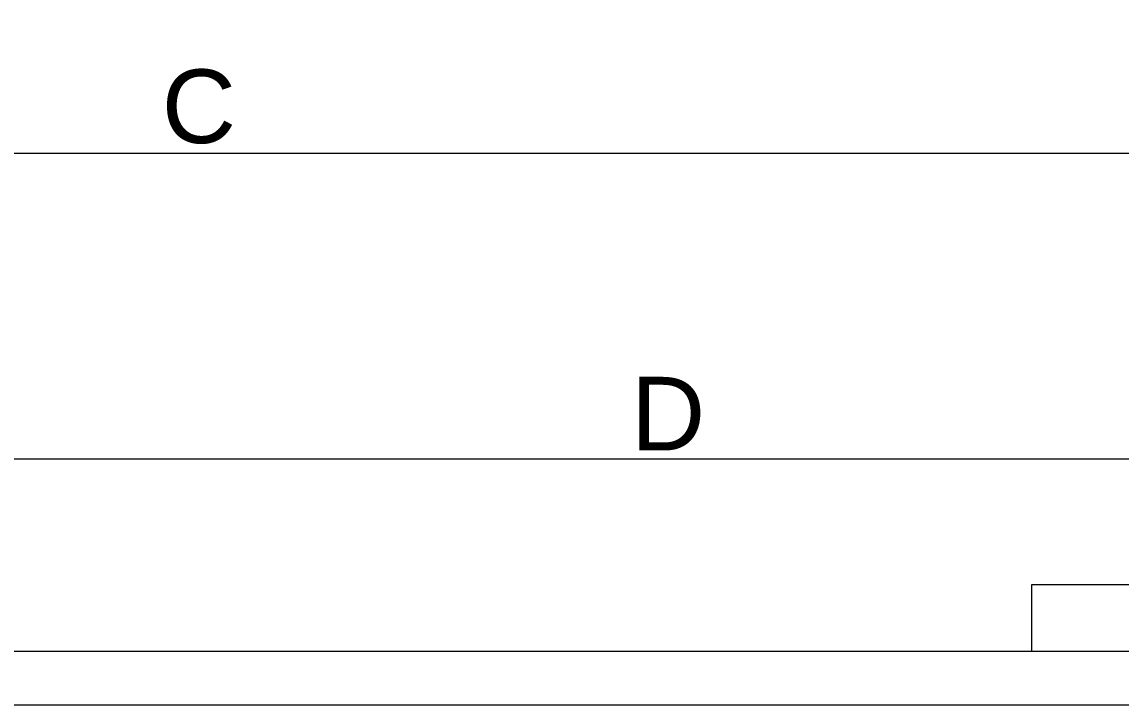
# Model space of a CAD drawing. Header units: millimetres. Extents: x 0 to 559189, y 1 to 426050.
# Drawn here: x 257424 to 319985, y 218419 to 257316 of the extents above; entities that cross this region are included whole.
import ezdxf

# ---------------------------------------------------------------- set-up
doc = ezdxf.new("R2010")
doc.units = ezdxf.units.MM
doc.header["$LTSCALE"] = 25.4
doc.layers.get('Defpoints').update_dxf_attribs({"lineweight": 5})
doc.styles.add('Roman', font='arial.ttf')
doc.styles.get("Standard").update_dxf_attribs({"font": 'arial.ttf'})
doc.dimstyles.new('ISO-25', dxfattribs={"dimscale": 30, "dimtxt": 38.1, "dimasz": 38.1, "dimexe": 50.8, "dimexo": 50.8, "dimgap": 15.875, "dimtad": 1, "dimtih": 1, "dimtoh": 1, "dimdec": 1, "dimlfac": 0.03937, "dimdsep": 46, "dimtxsty": 'Standard', "dimcen": 63.5, "dimclrd": 7, "dimclre": 7, "dimclrt": 7, "dimadec": 0, "dimazin": 0, "dimtfac": 1, "dimtdec": 1, "dimtmove": 0, "dimatfit": 3, "dimfxl": 25.4, "dimlwd": 5, "dimlwe": 5, "dimarcsym": 0})

# ---------------------------------------------------------------- blocks, each defined once
blk = doc.blocks.new('*D16')
at = {"color": 7, "linetype": 'Continuous', "lineweight": 5, "transparency": 16777216}
for p, q in [((213432, 276284), (213432, 248319)), ((334844, 266435), (334844, 248319)), ((214575, 249843), (333701, 249843))]:
    blk.add_line(p, q, dxfattribs=at)
at = {"color": 7, "transparency": 16777216}
for points in [[(214575, 250033), (214575, 249652), (213432, 249843)], [(333701, 250033), (333701, 249652), (334844, 249843)]]:
    blk.add_solid(points, dxfattribs=at)
at = {"layer": 'Defpoints', "color": 0, "transparency": 16777216}
for p in [(213432, 277808), (334844, 267959), (334844, 249843)]:
    blk.add_point(p, dxfattribs=at)
at = {"color": 7, "lineweight": 5, "transparency": 16777216, "insert": (267494, 252486), "char_height": 4191, "attachment_point": 5, "style": 'Roman'}
blk.add_mtext('C', dxfattribs=at)
blk = doc.blocks.new('*D19')
at = {"color": 7, "linetype": 'Continuous', "lineweight": 5, "transparency": 16777216}
for p, q in [((253564, 222991), (253564, 233967)), ((334844, 222991), (334844, 233967)), ((254707, 232443), (333701, 232443))]:
    blk.add_line(p, q, dxfattribs=at)
at = {"color": 7, "transparency": 16777216}
for points in [[(254707, 232633), (254707, 232252), (253564, 232443)], [(333701, 232633), (333701, 232252), (334844, 232443)]]:
    blk.add_solid(points, dxfattribs=at)
at = {"layer": 'Defpoints', "color": 0, "transparency": 16777216}
for p in [(334844, 232443), (253564, 221467), (334844, 221467)]:
    blk.add_point(p, dxfattribs=at)
at = {"color": 7, "lineweight": 5, "transparency": 16777216, "insert": (294204, 235014), "char_height": 4191, "attachment_point": 5, "style": 'Roman'}
blk.add_mtext('D', dxfattribs=at)

msp = doc.modelspace()

# ---------------------------------------------------------------- linework, layer by layer
at = {"color": 7, "lineweight": 5}
for p, q in [((314904.59, 221467.47), (314904.59, 225277.47)), ((314904.59, 225277.47), (331287.59, 225277.47)), ((334843.59, 221467.47), (253563.59, 221467.47)), ((334843.59, 218419.47), (253563.59, 218419.47))]:
    msp.add_line(p, q, dxfattribs=at)

# ---------------------------------------------------------------- dimensions: what is measured, and where the dimension line sits
for base, p1, p2, text, picture, middle in [((334843.59, 249842.68), (213431.59, 277807.83), (334843.59, 267959.37), 'C', '*D16', (267493.75, 249842.68)), ((334843.59, 232442.5), (253563.59, 221467.47), (334843.59, 221467.47), 'D', '*D19', (294203.59, 232442.5))]:
    dim = msp.add_linear_dim(base=base, p1=p1, p2=p2, text=text, dimstyle='ISO-25', override={"dimscale": 30, "dimtxt": 139.7, "dimpost": '\\X', "dimtxsty": 'Roman', "dimtmove": 1}, dxfattribs=at)
    dim.commit()
    dim.dimension.update_dxf_attribs({"geometry": picture, "text_midpoint": middle, "dimtype": 160})

doc.saveas('drawing.dxf')
